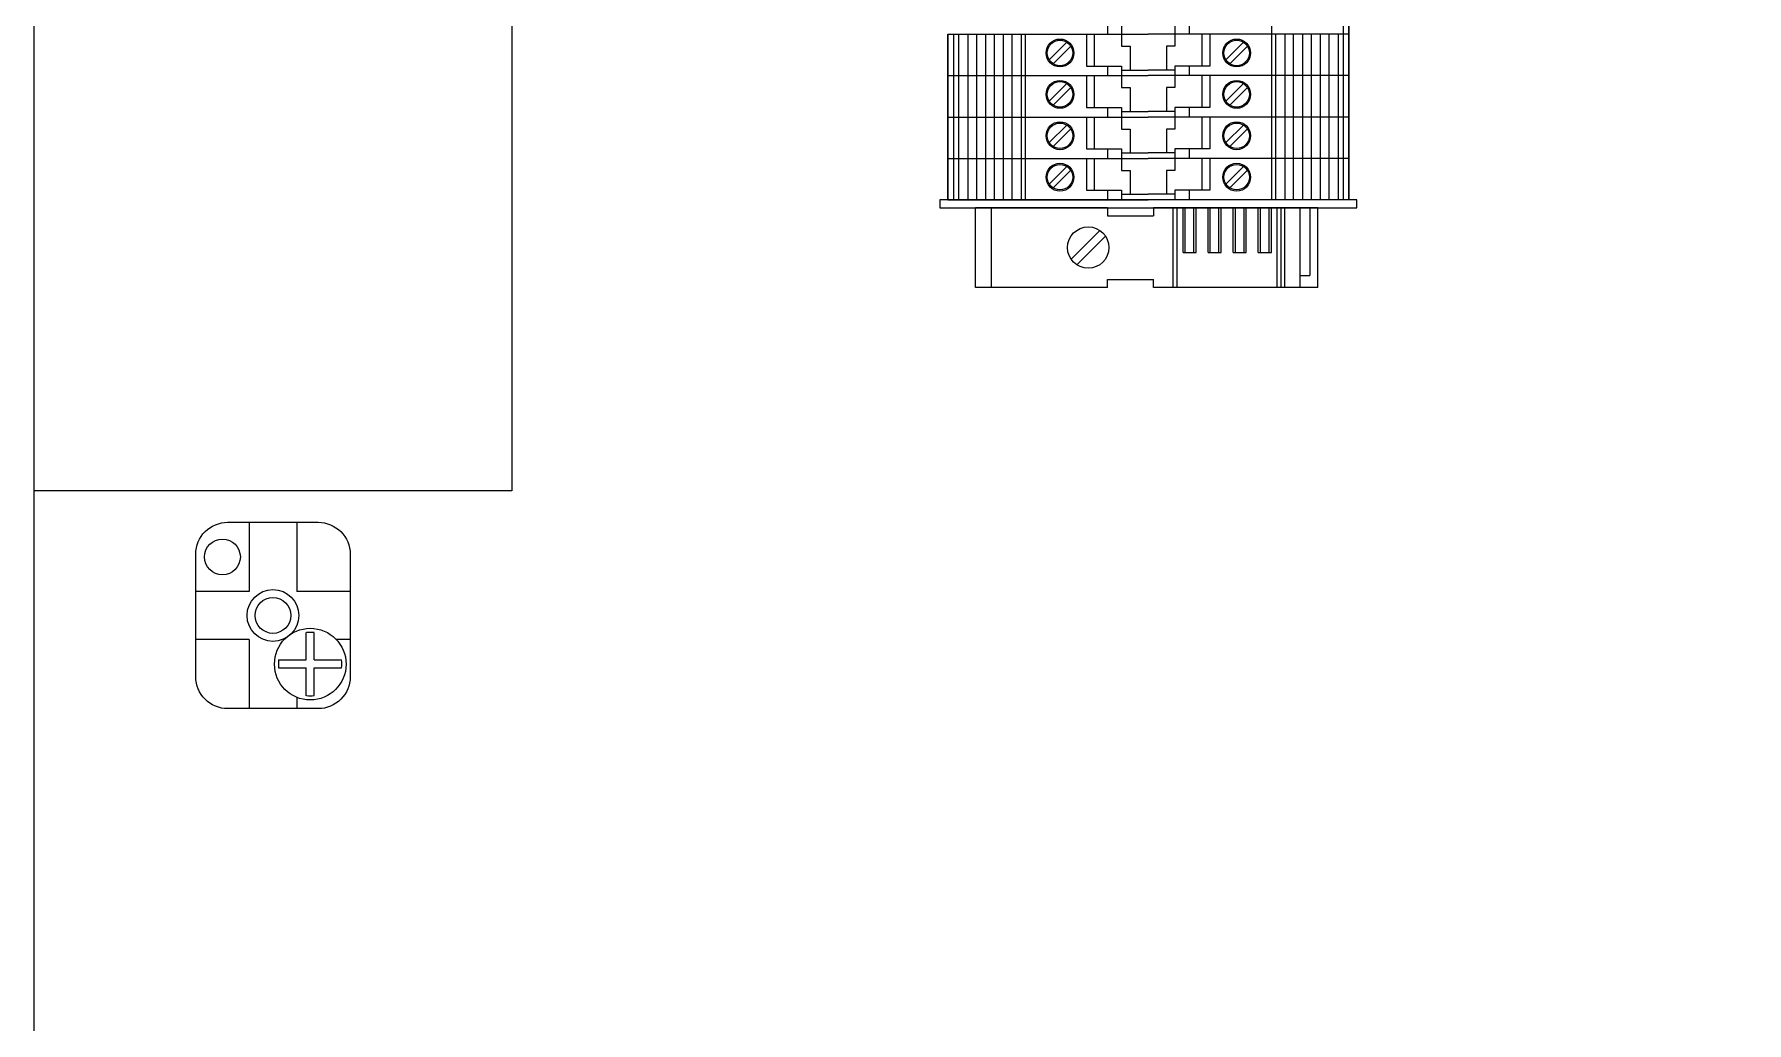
# Model space of a CAD drawing. Header units: millimetres. Extents: x -5035 to 14510, y -7775 to 12.
# Drawn here: x 1089.2 to 1304.4, y -2816.3 to -2692.1 of the extents above; entities that cross this region are included whole.
import ezdxf

# ---------------------------------------------------------------- set-up
doc = ezdxf.new("R2010")
doc.units = ezdxf.units.MM
doc.layers.add('eProC - L2', color=41, linetype='Continuous', lineweight=20)

# ---------------------------------------------------------------- blocks, each defined once
blk = doc.blocks.new('eProC_Z_00')
at = {"layer": 'eProC - L2'}
blk.add_lwpolyline([(0.99, 0), (0, 0), (0, -52.4), (0.99, -52.4)], close=True, dxfattribs=at)
blk = doc.blocks.new('eProC_Z_EK1')
at = {"layer": 'eProC - L2'}
for p, q in [((0, 0), (0, -20.65)), ((10, 0), (0, 0)), ((10, 0), (10, -20.65)), ((0, -1), (8.5, -1)), ((8.5, -2.2), (8.5, -1)), ((10, -2.2), (0, -2.2)), ((0, -4.2), (10, -4.2)), ((10, -4.59), (0, -4.59)), ((10, -5.09), (0, -5.09)), ((5.6, -5.84), (0, -5.84)), ((5.6, -6.11), (0, -6.11)), ((5.6, -7.49), (5.6, -5.84)), ((5.6, -7.21), (0, -7.21)), ((5.6, -7.49), (0, -7.49)), ((5.6, -8.99), (0, -8.99)), ((5.6, -9.26), (0, -9.26)), ((5.6, -10.36), (0, -10.36)), ((5.6, -10.64), (0, -10.64)), ((5.6, -10.64), (5.6, -8.99)), ((5.6, -12.14), (0, -12.14)), ((5.6, -12.42), (0, -12.42)), ((5.6, -13.79), (5.6, -12.14)), ((5.6, -13.52), (0, -13.52)), ((5.6, -13.79), (0, -13.79)), ((5.6, -15.29), (0, -15.29)), ((5.6, -15.57), (0, -15.57)), ((5.6, -16.67), (0, -16.67)), ((5.6, -16.94), (0, -16.94)), ((5.6, -16.94), (5.6, -15.29)), ((10, -17.69), (0, -17.69)), ((10, -18.19), (0, -18.19)), ((0, -20.65), (1, -20.65)), ((1, -26.45), (1, -20.65)), ((9, -26.45), (9, -20.65)), ((10, -20.65), (9, -20.65)), ((0, -26.45), (0, -43)), ((0, -26.45), (1, -26.45)), ((6.45, -31.01), (2.84, -27.4)), ((7.16, -30.3), (3.55, -26.69)), ((10, -26.45), (9, -26.45)), ((10, -26.45), (10, -43)), ((10, -41), (0, -41)), ((10, -43), (0, -43))]:
    blk.add_line(p, q, dxfattribs=at)
blk.add_circle((5, -28.85), 2.6, dxfattribs=at)

msp = doc.modelspace()

# ---------------------------------------------------------------- linework, layer by layer
at = {"layer": 'eProC - L2'}
for p, q in [((1244.7, -2686.93), (1244.7, -2692.13)), ((1253.7, -2686.93), (1253.7, -2692.13)), ((1254.41, -2692.13), (1254.41, -2686.93)), ((1254.41, -2686.93), (1254.41, -2692.13)), ((1204.01, -2692.13), (1229.21, -2692.13)), ((1204.01, -2697.33), (1204.01, -2692.13)), ((1204.01, -2692.13), (1204.01, -2697.33)), ((1204.01, -2692.13), (1229.21, -2692.13)), ((1204.72, -2692.13), (1204.72, -2697.33)), ((1205.37, -2692.13), (1205.37, -2697.33)), ((1206.53, -2692.13), (1206.53, -2697.33)), ((1207.6, -2692.13), (1207.6, -2697.33)), ((1208.76, -2692.13), (1208.76, -2697.33)), ((1209.83, -2692.13), (1209.83, -2697.33)), ((1210.99, -2692.13), (1210.99, -2697.33)), ((1212.05, -2692.13), (1212.05, -2697.33)), ((1213.22, -2692.13), (1213.22, -2697.33)), ((1213.72, -2692.13), (1213.72, -2697.33)), ((1221.46, -2692.13), (1221.46, -2696.13)), ((1222.46, -2696.13), (1222.46, -2692.13)), ((1224.06, -2690.93), (1224.06, -2692.13)), ((1225.86, -2690.93), (1225.86, -2692.13)), ((1225.86, -2692.13), (1225.86, -2693.63)), ((1254.41, -2692.13), (1229.21, -2692.13)), ((1254.41, -2692.13), (1229.21, -2692.13)), ((1232.56, -2690.93), (1232.56, -2692.13)), ((1232.56, -2692.13), (1232.56, -2693.63)), ((1234.36, -2690.93), (1234.36, -2692.13)), ((1235.96, -2696.13), (1235.96, -2692.13)), ((1236.96, -2692.13), (1236.96, -2696.13)), ((1244.7, -2692.13), (1244.7, -2697.33)), ((1245.21, -2692.13), (1245.21, -2697.33)), ((1246.37, -2692.13), (1246.37, -2697.33)), ((1247.43, -2692.13), (1247.43, -2697.33)), ((1248.6, -2692.13), (1248.6, -2697.33)), ((1249.66, -2692.13), (1249.66, -2697.33)), ((1250.82, -2692.13), (1250.82, -2697.33)), ((1251.89, -2692.13), (1251.89, -2697.33)), ((1253.05, -2692.13), (1253.05, -2697.33)), ((1253.7, -2692.13), (1253.7, -2697.33)), ((1254.41, -2697.33), (1254.41, -2692.13)), ((1254.41, -2692.13), (1254.41, -2697.33)), ((1218.97, -2693.13), (1216.76, -2695.34)), ((1219.46, -2693.62), (1217.25, -2695.83)), ((1225.86, -2693.63), (1226.91, -2693.63)), ((1226.91, -2693.63), (1226.91, -2696.63)), ((1231.51, -2693.63), (1231.51, -2696.63)), ((1232.56, -2693.63), (1231.51, -2693.63)), ((1241.17, -2693.13), (1238.96, -2695.34)), ((1241.66, -2693.62), (1239.45, -2695.83)), ((1221.46, -2696.13), (1225.86, -2696.13)), ((1224.06, -2696.13), (1224.06, -2697.33)), ((1225.86, -2696.13), (1225.86, -2697.33)), ((1236.96, -2696.13), (1232.56, -2696.13)), ((1232.56, -2696.13), (1232.56, -2697.33)), ((1234.36, -2696.13), (1234.36, -2697.33)), ((1204.01, -2697.33), (1229.21, -2697.33)), ((1204.01, -2702.53), (1204.01, -2697.33)), ((1204.01, -2697.33), (1204.01, -2702.53)), ((1204.01, -2697.33), (1229.21, -2697.33)), ((1204.72, -2697.33), (1204.72, -2702.53)), ((1205.37, -2697.33), (1205.37, -2702.53)), ((1206.53, -2697.33), (1206.53, -2702.53)), ((1207.6, -2697.33), (1207.6, -2702.53)), ((1208.76, -2697.33), (1208.76, -2702.53)), ((1209.83, -2697.33), (1209.83, -2702.53)), ((1210.99, -2697.33), (1210.99, -2702.53)), ((1212.05, -2697.33), (1212.05, -2702.53)), ((1213.22, -2697.33), (1213.22, -2702.53)), ((1213.72, -2697.33), (1213.72, -2702.53)), ((1218.97, -2698.33), (1216.76, -2700.54)), ((1221.46, -2697.33), (1221.46, -2701.33)), ((1222.46, -2701.33), (1222.46, -2697.33)), ((1225.86, -2696.63), (1229.21, -2696.63)), ((1225.86, -2697.33), (1225.86, -2698.83)), ((1232.56, -2696.63), (1229.21, -2696.63)), ((1254.41, -2697.33), (1229.21, -2697.33)), ((1254.41, -2697.33), (1229.21, -2697.33)), ((1232.56, -2697.33), (1232.56, -2698.83)), ((1235.96, -2701.33), (1235.96, -2697.33)), ((1236.96, -2697.33), (1236.96, -2701.33)), ((1241.17, -2698.33), (1238.96, -2700.54)), ((1244.7, -2697.33), (1244.7, -2702.53)), ((1245.21, -2697.33), (1245.21, -2702.53)), ((1246.37, -2697.33), (1246.37, -2702.53)), ((1247.43, -2697.33), (1247.43, -2702.53)), ((1248.6, -2697.33), (1248.6, -2702.53)), ((1249.66, -2697.33), (1249.66, -2702.53)), ((1250.82, -2697.33), (1250.82, -2702.53)), ((1251.89, -2697.33), (1251.89, -2702.53)), ((1253.05, -2697.33), (1253.05, -2702.53)), ((1253.7, -2697.33), (1253.7, -2702.53)), ((1254.41, -2702.53), (1254.41, -2697.33)), ((1254.41, -2697.33), (1254.41, -2702.53)), ((1219.46, -2698.82), (1217.25, -2701.03)), ((1225.86, -2698.83), (1226.91, -2698.83)), ((1226.91, -2698.83), (1226.91, -2701.83)), ((1231.51, -2698.83), (1231.51, -2701.83)), ((1232.56, -2698.83), (1231.51, -2698.83)), ((1241.66, -2698.82), (1239.45, -2701.03)), ((1204.01, -2702.53), (1229.21, -2702.53)), ((1204.01, -2707.73), (1204.01, -2702.53)), ((1204.01, -2702.53), (1204.01, -2707.73)), ((1204.01, -2702.53), (1229.21, -2702.53)), ((1204.72, -2702.53), (1204.72, -2707.73)), ((1205.37, -2702.53), (1205.37, -2707.73)), ((1206.53, -2702.53), (1206.53, -2707.73)), ((1207.6, -2702.53), (1207.6, -2707.73)), ((1208.76, -2702.53), (1208.76, -2707.73)), ((1209.83, -2702.53), (1209.83, -2707.73)), ((1210.99, -2702.53), (1210.99, -2707.73)), ((1212.05, -2702.53), (1212.05, -2707.73)), ((1213.22, -2702.53), (1213.22, -2707.73)), ((1213.72, -2702.53), (1213.72, -2707.73)), ((1221.46, -2701.33), (1225.86, -2701.33)), ((1221.46, -2702.53), (1221.46, -2706.53)), ((1222.46, -2706.53), (1222.46, -2702.53)), ((1224.06, -2701.33), (1224.06, -2702.53)), ((1225.86, -2701.33), (1225.86, -2702.53)), ((1225.86, -2701.83), (1229.21, -2701.83)), ((1225.86, -2702.53), (1225.86, -2704.03)), ((1232.56, -2701.83), (1229.21, -2701.83)), ((1254.41, -2702.53), (1229.21, -2702.53)), ((1254.41, -2702.53), (1229.21, -2702.53)), ((1236.96, -2701.33), (1232.56, -2701.33)), ((1232.56, -2701.33), (1232.56, -2702.53)), ((1232.56, -2702.53), (1232.56, -2704.03)), ((1234.36, -2701.33), (1234.36, -2702.53)), ((1235.96, -2706.53), (1235.96, -2702.53)), ((1236.96, -2702.53), (1236.96, -2706.53)), ((1244.7, -2702.53), (1244.7, -2707.73)), ((1245.21, -2702.53), (1245.21, -2707.73)), ((1246.37, -2702.53), (1246.37, -2707.73)), ((1247.43, -2702.53), (1247.43, -2707.73)), ((1248.6, -2702.53), (1248.6, -2707.73)), ((1249.66, -2702.53), (1249.66, -2707.73)), ((1250.82, -2702.53), (1250.82, -2707.73)), ((1251.89, -2702.53), (1251.89, -2707.73)), ((1253.05, -2702.53), (1253.05, -2707.73)), ((1253.7, -2702.53), (1253.7, -2707.73)), ((1254.41, -2707.73), (1254.41, -2702.53)), ((1254.41, -2702.53), (1254.41, -2707.73)), ((1218.97, -2703.53), (1216.76, -2705.74)), ((1219.46, -2704.02), (1217.25, -2706.23)), ((1225.86, -2704.03), (1226.91, -2704.03)), ((1226.91, -2704.03), (1226.91, -2707.03)), ((1231.51, -2704.03), (1231.51, -2707.03)), ((1232.56, -2704.03), (1231.51, -2704.03)), ((1241.17, -2703.53), (1238.96, -2705.74)), ((1241.66, -2704.02), (1239.45, -2706.23)), ((1221.46, -2706.53), (1225.86, -2706.53)), ((1224.06, -2706.53), (1224.06, -2707.73)), ((1225.86, -2706.53), (1225.86, -2707.73)), ((1225.86, -2707.03), (1229.21, -2707.03)), ((1232.56, -2707.03), (1229.21, -2707.03)), ((1236.96, -2706.53), (1232.56, -2706.53)), ((1232.56, -2706.53), (1232.56, -2707.73)), ((1234.36, -2706.53), (1234.36, -2707.73)), ((1204.01, -2707.73), (1229.21, -2707.73)), ((1204.01, -2712.93), (1204.01, -2707.73)), ((1204.01, -2707.73), (1204.01, -2712.93)), ((1204.01, -2707.73), (1229.21, -2707.73)), ((1204.72, -2707.73), (1204.72, -2712.93)), ((1205.37, -2707.73), (1205.37, -2712.93)), ((1206.53, -2707.73), (1206.53, -2712.93)), ((1207.6, -2707.73), (1207.6, -2712.93)), ((1208.76, -2707.73), (1208.76, -2712.93)), ((1209.83, -2707.73), (1209.83, -2712.93)), ((1210.99, -2707.73), (1210.99, -2712.93)), ((1212.05, -2707.73), (1212.05, -2712.93)), ((1213.22, -2707.73), (1213.22, -2712.93)), ((1213.72, -2707.73), (1213.72, -2712.93)), ((1218.97, -2708.73), (1216.76, -2710.94)), ((1219.46, -2709.22), (1217.25, -2711.43)), ((1221.46, -2707.73), (1221.46, -2711.73)), ((1222.46, -2711.73), (1222.46, -2707.73)), ((1225.86, -2707.73), (1225.86, -2709.23)), ((1225.86, -2709.23), (1226.91, -2709.23)), ((1226.91, -2709.23), (1226.91, -2712.23)), ((1254.41, -2707.73), (1229.21, -2707.73)), ((1254.41, -2707.73), (1229.21, -2707.73)), ((1231.51, -2709.23), (1231.51, -2712.23)), ((1232.56, -2709.23), (1231.51, -2709.23)), ((1232.56, -2707.73), (1232.56, -2709.23)), ((1235.96, -2711.73), (1235.96, -2707.73)), ((1236.96, -2707.73), (1236.96, -2711.73)), ((1241.17, -2708.73), (1238.96, -2710.94)), ((1241.66, -2709.22), (1239.45, -2711.43)), ((1244.7, -2707.73), (1244.7, -2712.93)), ((1245.21, -2707.73), (1245.21, -2712.93)), ((1246.37, -2707.73), (1246.37, -2712.93)), ((1247.43, -2707.73), (1247.43, -2712.93)), ((1248.6, -2707.73), (1248.6, -2712.93)), ((1249.66, -2707.73), (1249.66, -2712.93)), ((1250.82, -2707.73), (1250.82, -2712.93)), ((1251.89, -2707.73), (1251.89, -2712.93)), ((1253.05, -2707.73), (1253.05, -2712.93)), ((1253.7, -2707.73), (1253.7, -2712.93)), ((1254.41, -2712.93), (1254.41, -2707.73)), ((1254.41, -2707.73), (1254.41, -2712.93)), ((1204.01, -2712.93), (1229.21, -2712.93)), ((1221.46, -2711.73), (1225.86, -2711.73)), ((1224.06, -2711.73), (1224.06, -2712.93)), ((1225.86, -2711.73), (1225.86, -2712.93)), ((1225.86, -2712.23), (1229.21, -2712.23)), ((1232.56, -2712.23), (1229.21, -2712.23)), ((1254.41, -2712.93), (1229.21, -2712.93)), ((1236.96, -2711.73), (1232.56, -2711.73)), ((1232.56, -2711.73), (1232.56, -2712.93)), ((1234.36, -2711.73), (1234.36, -2712.93)), ((1116.21, -2753.43), (1116.21, -2762.13)), ((1122.21, -2753.43), (1122.21, -2762.13)), ((1116.21, -2762.13), (1109.51, -2762.13)), ((1128.91, -2762.13), (1122.21, -2762.13)), ((1123.4, -2770.72), (1123.4, -2767.28)), ((1124.4, -2770.72), (1124.4, -2767.29)), ((1116.21, -2768.13), (1109.51, -2768.13)), ((1116.21, -2768.13), (1116.21, -2776.83)), ((1128.91, -2768.13), (1127.15, -2768.13)), ((1119.91, -2771.72), (1123.4, -2771.72)), ((1119.92, -2770.72), (1123.4, -2770.72)), ((1123.4, -2775.21), (1123.4, -2771.72)), ((1124.4, -2770.72), (1127.84, -2770.72)), ((1124.4, -2775.2), (1124.4, -2771.72)), ((1124.4, -2771.72), (1127.84, -2771.72)), ((1122.21, -2775.41), (1122.21, -2776.83))]:
    msp.add_line(p, q, dxfattribs=at)
for points in [[(1089.21, -1759.46), (1569.21, -1759.46), (1569.21, -2959.46), (1089.21, -2959.46), (1089.21, -1759.46)], [(1089.21, -2024.46), (1149.21, -2024.46), (1149.21, -2749.46), (1089.21, -2749.46), (1089.21, -2024.46)]]:
    msp.add_lwpolyline(points, dxfattribs=at)
msp.add_lwpolyline([(1128.91, -2757.43), (1128.91, -2772.83, -0.414214), (1124.91, -2776.83), (1113.51, -2776.83, -0.414214), (1109.51, -2772.83), (1109.51, -2757.43, -0.414214), (1113.51, -2753.43), (1124.91, -2753.43, -0.414214)], format="xyb", close=True, dxfattribs=at)
for centre, radius in [((1218.11, -2694.48), 1.75), ((1218.11, -2694.48), 1.6), ((1240.31, -2694.48), 1.75), ((1240.31, -2694.48), 1.6), ((1218.11, -2699.68), 1.75), ((1218.11, -2699.68), 1.6), ((1240.31, -2699.68), 1.75), ((1240.31, -2699.68), 1.6), ((1218.11, -2704.88), 1.75), ((1218.11, -2704.88), 1.6), ((1240.31, -2704.88), 1.75), ((1240.31, -2704.88), 1.6), ((1218.11, -2710.08), 1.75), ((1218.11, -2710.08), 1.6), ((1240.31, -2710.08), 1.75), ((1240.31, -2710.08), 1.6), ((1112.86, -2757.78), 2.25), ((1119.21, -2765.13), 3.25), ((1119.21, -2765.13), 2.25), ((1123.9, -2771.24), 4.5)]:
    msp.add_circle(centre, radius, dxfattribs=at)
for start, end in [(82.436, 96.8255), (172.436, 186.8255), (353.1745, 7.564), (263.1745, 277.564)]:
    msp.add_arc((1123.88, -2771.24), 3.99, start, end, dxfattribs=at)

# ---------------------------------------------------------------- block references
at = {"color": 4}
for name, p, rotation in [('eProC_Z_00', (1203.01, -2713.92), 90), ('eProC_Z_EK1', (1250.51, -2713.92), 270)]:
    msp.add_blockref(name, p, dxfattribs=dict(at, rotation=rotation))

doc.saveas('drawing.dxf')
